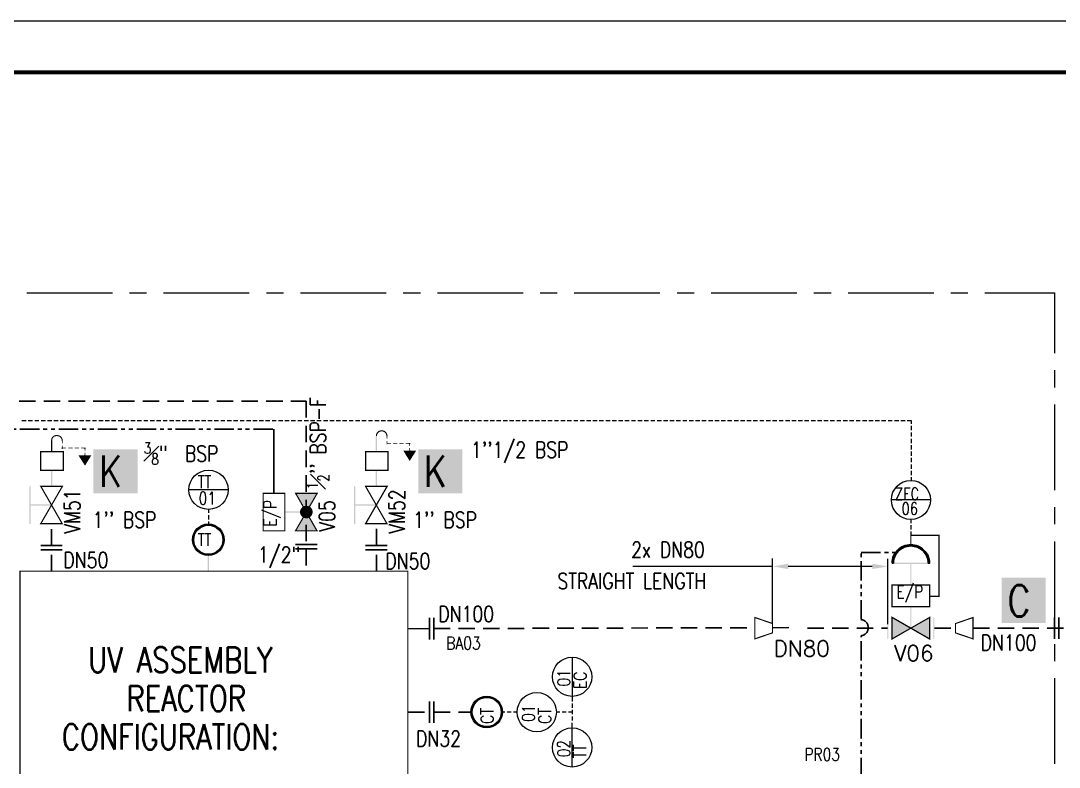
# Model space of a CAD drawing. Header units: millimetres. Extents: x 1638 to 3309, y -435 to 1865.
# Drawn here: x 3115 to 3215.1, y -209.8 to -137.9 of the extents above; entities that cross this region are included whole.
import ezdxf

# ---------------------------------------------------------------- set-up
doc = ezdxf.new("R2010")
doc.units = ezdxf.units.MM
doc.linetypes.add('HIDDEN', pattern=[9.525, 6.35, -3.175])
doc.linetypes.add('PHANTOM', pattern=[2.5, 1.25, -0.25, 0.25, -0.25, 0.25, -0.25])
for name, color, linetype, lineweight in [('0.3 Text', 7, 'Continuous', 15), ('ballast', 1, 'HIDDEN', 25), ('EQUIPMENT', 6, 'Continuous', 15), ('Template', 7, 'Continuous', 0)]:
    doc.layers.add(name, color=color, linetype=linetype, lineweight=lineweight)
doc.layers.add('PDF_Geometry', color=7, linetype='Continuous')
doc.layers.add('PDF_Solid Fills', color=7, linetype='Continuous')
doc.styles.add('ROMAN', font='romans.shx', dxfattribs={"width": 0.8})

# ---------------------------------------------------------------- blocks, each defined once
blk = doc.blocks.new('BACK')
at = {"layer": 'Template', "ltscale": 30}
blk.add_lwpolyline([(0, 45428), (63809, 45428), (63809, 0), (0, 0)], close=True, dxfattribs=at)
blk = doc.blocks.new('A$C2D3A67E4')
at = {"layer": 'ballast'}
for p, q in [((0, 1.22), (0, -1.22)), ((0.49, 1.22), (0.49, -1.22))]:
    blk.add_line(p, q, dxfattribs=at)

msp = doc.modelspace()

# ---------------------------------------------------------------- linework, layer by layer
at = {"layer": 'ballast', "linetype": 'PHANTOM', "ltscale": 1.5}
for p, q in [((3092.47, -177.21), (3139.45, -177.21)), ((3196.05, -195.57), (3196.05, -189.12)), ((3196.05, -189.12), (3199.44, -189.12)), ((3196.05, -214.52), (3196.05, -197.13))]:
    msp.add_line(p, q, dxfattribs=at)
at = {"layer": 'ballast'}
for p, q in [((3139.45, -177.21), (3139.45, -183.4)), ((3116.98, -188.43), (3119.05, -188.43)), ((3116.98, -188.84), (3119.05, -188.84)), ((3143.61, -188.35), (3141.54, -188.35)), ((3143.61, -188.76), (3141.54, -188.76)), ((3150.36, -188.42), (3148.28, -188.42)), ((3150.36, -188.84), (3148.28, -188.84)), ((3154.44, -195.41), (3154.44, -197.49)), ((3154.85, -195.41), (3154.85, -197.49)), ((3152.37, -196.45), (3154.44, -196.44)), ((3154.43, -203.45), (3154.43, -205.52)), ((3154.85, -203.45), (3154.85, -205.52))]:
    msp.add_line(p, q, dxfattribs=at)
at = {"layer": 'ballast', "ltscale": 0.25}
for p, q in [((3118.02, -188.43), (3118.02, -186.35)), ((3149.32, -188.42), (3149.32, -186.35)), ((3118.02, -190.91), (3118.02, -188.84)), ((3149.32, -190.91), (3149.32, -188.84)), ((3154.85, -196.44), (3185.8, -196.35)), ((3187.5, -196.35), (3189.17, -196.34)), ((3190.86, -196.4), (3198.58, -196.4)), ((3203.11, -196.4), (3205.13, -196.4)), ((3206.83, -196.4), (3217.17, -196.4)), ((3152.36, -204.48), (3154.43, -204.48)), ((3154.85, -204.48), (3158.51, -204.48))]:
    msp.add_line(p, q, dxfattribs=at)
for points in [[(3012.5, -174.53), (3142.57, -174.52), (3142.57, -188.35)], [(3142.57, -188.76), (3142.57, -190.91)]]:
    msp.add_lwpolyline(points, dxfattribs=at)
at = {"layer": 'ballast', "color": 1}
for points, const_width in [([(3119.05, -178.36), (3119.03, -178.2), (3118.96, -178.05), (3118.85, -177.93), (3118.7, -177.86), (3118.54, -177.83), (3118.39, -177.85), (3118.24, -177.91), (3118.12, -178.02), (3118.04, -178.16), (3118.02, -178.32)], 0.104), ([(3150.35, -177.91), (3150.33, -177.75), (3150.26, -177.6), (3150.15, -177.48), (3150.01, -177.41), (3149.85, -177.37), (3149.69, -177.4), (3149.55, -177.46), (3149.43, -177.57), (3149.35, -177.71), (3149.32, -177.87)], 0.107)]:
    msp.add_lwpolyline(points, dxfattribs=dict(at, const_width=const_width))
for points in [[(3119.08, -179.05), (3119.01, -179.05)], [(3121.24, -179.02), (3121.24, -179.08)], [(3150.37, -178.6), (3150.32, -178.6)], [(3152.53, -178.57), (3152.53, -178.63)], [(3121.27, -179.76), (3121.2, -179.76)], [(3152.57, -179.31), (3152.5, -179.31)], [(3142.58, -183.39), (3142.58, -183.39)], [(3142.57, -187.02), (3142.57, -187.02)]]:
    msp.add_lwpolyline(points, dxfattribs=at)
for points in [[(3116.97, -181.2, 0.124, 0.124, 0), (3119.14, -181.2, 0.124, 0.124, 0), (3119.14, -179.39, 0.11, 0.11, 0), (3116.97, -179.39, 0.124, 0.124, 0)], [(3148.28, -181.2, 0.124, 0.124, 0), (3150.44, -181.2, 0.124, 0.124, 0), (3150.44, -179.39, 0.11, 0.11, 0), (3148.28, -179.39, 0.124, 0.124, 0)], [(3116.97, -186.34, 0.117, 0.117, 0), (3119.06, -182.73, 0.124, 0.124, 0), (3116.98, -182.73, 0.118, 0.118, 0), (3119.05, -186.34, 0.124, 0.124, 0)], [(3148.28, -186.34, 0.129, 0.129, 0), (3150.36, -182.73, 0.124, 0.124, 0), (3148.28, -182.73, 0.118, 0.118, 0), (3150.35, -186.34, 0.124, 0.124, 0)], [(3141.53, -187.02, 0.117, 0.117, 0), (3143.62, -183.4, 0.124, 0.124, 0), (3141.54, -183.4, 0.118, 0.118, 0), (3143.6, -187.02, 0.124, 0.124, 0)], [(3187.5, -196.85, 0.107, 0.107, 0), (3185.8, -197.43, 0.11, 0.11, 0), (3185.8, -195.37, 0.109, 0.109, 0), (3187.5, -195.95, 0.0962, 0.0962, 0)], [(3199.03, -195.36, 0.129, 0.129, 0), (3202.65, -197.44, 0.124, 0.124, 0), (3202.65, -195.36, 0.118, 0.118, 0), (3199.03, -197.43, 0.124, 0.124, 0)], [(3205.13, -195.96, 0.107, 0.107, 0), (3206.83, -195.37, 0.11, 0.11, 0), (3206.83, -197.43, 0.109, 0.109, 0), (3205.13, -196.85, 0.0962, 0.0962, 0)]]:
    msp.add_lwpolyline(points, format="xyseb", close=True, dxfattribs=at)
at = {"layer": 'ballast', "color": 1, "const_width": 0.124}
for points in [[(3138.41, -187.02), (3138.41, -183.4), (3140.5, -183.4), (3140.5, -187.02)], [(3199.03, -192.24), (3202.65, -192.24), (3202.65, -194.33), (3199.03, -194.33)]]:
    msp.add_lwpolyline(points, close=True, dxfattribs=at)
at = {"layer": 'ballast', "color": 1}
for points, format in [([(3200.84, -188.48, 0.11, 0.11, 0), (3200.84, -187.44, 0.124, 0.124, 0), (3203.55, -187.44, 0.124, 0.124, 0), (3203.55, -193.32, 0.124, 0.124, 0), (3202.65, -193.32, 0, 0, 0)], "xyseb"), ([(3202.64, -190.13, 0.983361), (3199.02, -190.13), (3199.16, -190.13)], "xyb"), ([(3199.15, -190.13, -0.982419), (3202.51, -190.13), (3202.65, -190.13)], "xyb")]:
    msp.add_lwpolyline(points, format=format, dxfattribs=at)
at = {"layer": 'ballast'}
msp.add_arc((3195.95, -196.35), 0.783, 277.3197, 82.6803, dxfattribs=at)
at = {"layer": 'ballast', "color": 1}
for points in [[(3149.38, -177.87), (3149.26, -177.87), (3149.38, -179.39)], [(3149.26, -177.87), (3149.38, -179.39), (3149.26, -179.39)], [(3150.37, -177.91), (3150.32, -177.91), (3150.37, -178.14)], [(3150.32, -177.91), (3150.37, -178.14), (3150.32, -178.14)], [(3118.08, -178.32), (3117.95, -178.32), (3118.08, -179.33)], [(3117.95, -178.32), (3118.08, -179.33), (3117.95, -179.34)], [(3119.08, -178.36), (3119.01, -178.36), (3119.08, -178.59)], [(3119.01, -178.36), (3119.08, -178.59), (3119.01, -178.59)], [(3119.08, -178.8), (3119.01, -178.8), (3119.08, -179.05)], [(3119.01, -178.8), (3119.08, -179.05), (3119.01, -179.05)], [(3119.04, -179.02), (3119.04, -179.08), (3119.42, -179.02)], [(3119.04, -179.08), (3119.42, -179.02), (3119.42, -179.08)], [(3119.63, -179.02), (3119.63, -179.08), (3120.04, -179.02)], [(3119.63, -179.08), (3120.04, -179.02), (3120.04, -179.08)], [(3120.25, -179.02), (3120.25, -179.08), (3120.66, -179.02)], [(3120.25, -179.08), (3120.66, -179.02), (3120.66, -179.08)], [(3120.87, -179.02), (3120.87, -179.08), (3121.24, -179.02)], [(3120.87, -179.08), (3121.24, -179.02), (3121.24, -179.08)], [(3121.27, -179.05), (3121.2, -179.05), (3121.27, -179.3)], [(3121.2, -179.05), (3121.27, -179.3), (3121.2, -179.3)], [(3150.37, -178.35), (3150.32, -178.35), (3150.37, -178.6)], [(3150.32, -178.35), (3150.37, -178.6), (3150.32, -178.6)], [(3150.35, -178.57), (3150.35, -178.63), (3150.72, -178.57)], [(3150.35, -178.63), (3150.72, -178.57), (3150.72, -178.63)], [(3150.92, -178.57), (3150.92, -178.63), (3151.34, -178.57)], [(3150.92, -178.63), (3151.34, -178.57), (3151.34, -178.63)], [(3151.54, -178.57), (3151.54, -178.63), (3151.95, -178.57)], [(3151.54, -178.63), (3151.95, -178.57), (3151.95, -178.63)], [(3152.16, -178.57), (3152.16, -178.63), (3152.53, -178.57)], [(3152.16, -178.63), (3152.53, -178.57), (3152.53, -178.63)], [(3152.57, -178.6), (3152.5, -178.6), (3152.57, -178.85)], [(3152.5, -178.6), (3152.57, -178.85), (3152.5, -178.85)], [(3152.57, -179.05), (3152.5, -179.05), (3152.57, -179.31)], [(3152.5, -179.05), (3152.57, -179.31), (3152.5, -179.31)], [(3121.84, -179.76), (3121.24, -180.74), (3120.62, -179.76)], [(3121.27, -179.5), (3121.2, -179.5), (3121.27, -179.76)], [(3121.2, -179.5), (3121.27, -179.76), (3121.2, -179.76)], [(3153.15, -179.31), (3152.53, -180.29), (3151.93, -179.31)], [(3118.08, -181.21), (3117.95, -181.21), (3118.08, -182.72)], [(3117.95, -181.21), (3118.08, -182.72), (3117.95, -182.72)], [(3149.38, -181.21), (3149.26, -181.21), (3149.38, -182.72)], [(3149.26, -181.21), (3149.38, -182.72), (3149.26, -182.72)], [(3115.88, -186.35), (3116, -186.35), (3115.88, -182.72)], [(3116, -186.35), (3115.88, -182.72), (3116, -182.72)], [(3147.18, -186.35), (3147.31, -186.35), (3147.18, -182.72)], [(3147.31, -186.35), (3147.18, -182.72), (3147.31, -182.72)], [(3141.54, -183.39), (3142.57, -183.39), (3142.57, -185.21)], [(3143.61, -183.39), (3143.61, -183.41), (3142.57, -185.21)], [(3142.57, -185.21), (3142.57, -183.39), (3143.61, -183.39)], [(3143.61, -183.39), (3143.61, -183.39), (3143.61, -183.41)], [(3115.93, -184.48), (3115.93, -184.59), (3118.01, -184.48)], [(3115.93, -184.59), (3118.01, -184.48), (3118.01, -184.59)], [(3140.49, -185.15), (3140.49, -185.28), (3142.57, -185.15)], [(3140.49, -185.28), (3142.57, -185.15), (3142.57, -185.28)], [(3141.96, -185.15), (3141.96, -185.26), (3141.99, -185.04)], [(3141.96, -185.26), (3141.99, -185.04), (3141.99, -185.37)], [(3141.99, -185.04), (3141.99, -185.37), (3142.03, -184.93)], [(3141.99, -185.37), (3142.03, -184.93), (3142.03, -185.48)], [(3142.03, -184.93), (3142.03, -185.48), (3142.09, -184.85)], [(3142.03, -185.48), (3142.09, -184.85), (3142.09, -185.58)], [(3142.09, -184.85), (3142.09, -185.58), (3142.17, -184.75)], [(3142.09, -185.58), (3142.17, -184.75), (3142.17, -185.66)], [(3142.17, -184.75), (3142.17, -185.66), (3142.25, -184.7)], [(3142.17, -185.66), (3142.25, -184.7), (3142.25, -185.73)], [(3142.25, -184.7), (3142.25, -185.73), (3142.35, -184.64)], [(3142.25, -185.73), (3142.35, -184.64), (3142.35, -185.77)], [(3142.35, -184.64), (3142.35, -185.77), (3142.46, -184.62)], [(3142.35, -185.77), (3142.46, -184.62), (3142.46, -185.81)], [(3142.46, -184.62), (3142.46, -185.81), (3142.57, -184.6)], [(3142.46, -185.81), (3142.57, -184.6), (3142.57, -185.81)], [(3142.57, -184.6), (3142.57, -185.81), (3142.69, -184.62)], [(3142.57, -185.81), (3142.69, -184.62), (3142.69, -185.81)], [(3142.69, -184.62), (3142.69, -185.81), (3142.79, -184.64)], [(3142.69, -185.81), (3142.79, -184.64), (3142.79, -185.77)], [(3142.79, -184.64), (3142.79, -185.77), (3142.9, -184.7)], [(3142.79, -185.77), (3142.9, -184.7), (3142.9, -185.73)], [(3142.9, -184.7), (3142.9, -185.73), (3142.98, -184.75)], [(3142.9, -185.73), (3142.98, -184.75), (3142.98, -185.66)], [(3142.98, -184.75), (3142.98, -185.66), (3143.06, -184.85)], [(3142.98, -185.66), (3143.06, -184.85), (3143.06, -185.58)], [(3143.06, -184.85), (3143.06, -185.58), (3143.12, -184.93)], [(3143.06, -185.58), (3143.12, -184.93), (3143.12, -185.48)], [(3143.12, -184.93), (3143.12, -185.48), (3143.16, -185.04)], [(3143.12, -185.48), (3143.16, -185.04), (3143.16, -185.37)], [(3143.16, -185.04), (3143.16, -185.37), (3143.19, -185.15)], [(3143.16, -185.37), (3143.19, -185.15), (3143.19, -185.26)], [(3147.24, -184.48), (3147.24, -184.59), (3149.32, -184.48)], [(3147.24, -184.59), (3149.32, -184.48), (3149.32, -184.59)], [(3141.54, -187.02), (3142.57, -187.02), (3142.57, -185.21)], [(3141.54, -187.02), (3141.54, -187.01), (3142.57, -185.21)], [(3142.57, -187.02), (3142.57, -185.21), (3143.61, -187.02)], [(3141.54, -187.02), (3141.54, -187.01), (3141.54, -187.01)], [(3199.41, -189.07), (3199.44, -189.23), (3199.29, -189.23)], [(3199.46, -188.99), (3199.56, -189.07), (3199.41, -189.07)], [(3199.56, -189.07), (3199.41, -189.07), (3199.44, -189.23)], [(3199.59, -188.86), (3199.64, -188.99), (3199.46, -188.99)], [(3199.64, -188.99), (3199.46, -188.99), (3199.56, -189.07)], [(3199.68, -188.77), (3199.77, -188.86), (3199.59, -188.86)], [(3199.77, -188.86), (3199.59, -188.86), (3199.64, -188.99)], [(3199.78, -188.7), (3199.92, -188.77), (3199.68, -188.77)], [(3199.92, -188.77), (3199.68, -188.77), (3199.77, -188.86)], [(3199.94, -188.59), (3200.01, -188.7), (3199.78, -188.7)], [(3200.01, -188.7), (3199.78, -188.7), (3199.92, -188.77)], [(3199.96, -188.59), (3200.25, -188.59), (3199.94, -188.59)], [(3200.25, -188.59), (3199.94, -188.59), (3200.01, -188.7)], [(3200.12, -188.51), (3200.27, -188.59), (3199.96, -188.59)], [(3200.27, -188.59), (3199.96, -188.59), (3200.25, -188.59)], [(3200.18, -188.48), (3200.55, -188.51), (3200.12, -188.51)], [(3200.55, -188.51), (3200.12, -188.51), (3200.27, -188.59)], [(3200.22, -188.47), (3201.5, -188.48), (3200.18, -188.48)], [(3200.84, -188.48), (3200.18, -188.48), (3200.55, -188.51)], [(3200.52, -188.38), (3201.46, -188.47), (3200.22, -188.47)], [(3201.46, -188.47), (3200.22, -188.47), (3201.5, -188.48)], [(3200.84, -188.36), (3201.15, -188.38), (3200.52, -188.38)], [(3201.15, -188.38), (3200.52, -188.38), (3201.46, -188.47)], [(3201.5, -188.48), (3200.84, -188.48), (3201.55, -188.51)], [(3200.84, -188.48), (3201.55, -188.51), (3201.13, -188.51)], [(3201.55, -188.51), (3201.13, -188.51), (3201.72, -188.59)], [(3201.13, -188.51), (3201.72, -188.59), (3201.4, -188.59)], [(3201.72, -188.59), (3201.4, -188.59), (3201.73, -188.59)], [(3201.4, -188.59), (3201.73, -188.59), (3201.43, -188.59)], [(3201.73, -188.59), (3201.43, -188.59), (3201.9, -188.7)], [(3201.43, -188.59), (3201.9, -188.7), (3201.66, -188.7)], [(3201.9, -188.7), (3201.66, -188.7), (3201.99, -188.77)], [(3201.66, -188.7), (3201.99, -188.77), (3201.76, -188.77)], [(3201.99, -188.77), (3201.76, -188.77), (3202.09, -188.86)], [(3201.76, -188.77), (3202.09, -188.86), (3201.91, -188.86)], [(3202.09, -188.86), (3201.91, -188.86), (3202.21, -188.99)], [(3201.91, -188.86), (3202.21, -188.99), (3202.03, -188.99)], [(3202.21, -188.99), (3202.03, -188.99), (3202.27, -189.07)], [(3202.03, -188.99), (3202.27, -189.07), (3202.12, -189.07)], [(3202.27, -189.07), (3202.12, -189.07), (3202.39, -189.23)], [(3202.12, -189.07), (3202.39, -189.23), (3202.24, -189.23)], [(3199.07, -189.84), (3199.16, -190.13), (3199.02, -190.13)], [(3199.02, -190.1), (3199.02, -190.22), (3202.65, -190.1)], [(3199.02, -190.22), (3202.65, -190.1), (3202.65, -190.22)], [(3199.13, -189.56), (3199.19, -189.83), (3199.07, -189.83)], [(3199.19, -189.83), (3199.07, -189.83), (3199.19, -189.84)], [(3199.07, -189.83), (3199.19, -189.84), (3199.07, -189.84)], [(3199.19, -189.84), (3199.07, -189.84), (3199.16, -190.13)], [(3199.15, -189.52), (3199.27, -189.56), (3199.13, -189.56)], [(3199.27, -189.56), (3199.13, -189.56), (3199.19, -189.83)], [(3199.24, -189.3), (3199.29, -189.52), (3199.15, -189.52)], [(3199.29, -189.52), (3199.15, -189.52), (3199.27, -189.56)], [(3199.29, -189.23), (3199.4, -189.3), (3199.24, -189.3)], [(3199.4, -189.3), (3199.24, -189.3), (3199.29, -189.52)], [(3199.44, -189.23), (3199.29, -189.23), (3199.4, -189.3)], [(3202.39, -189.23), (3202.24, -189.23), (3202.43, -189.3)], [(3202.24, -189.23), (3202.43, -189.3), (3202.28, -189.3)], [(3202.43, -189.3), (3202.28, -189.3), (3202.53, -189.52)], [(3202.28, -189.3), (3202.53, -189.52), (3202.39, -189.52)], [(3202.53, -189.52), (3202.39, -189.52), (3202.54, -189.56)], [(3202.39, -189.52), (3202.54, -189.56), (3202.4, -189.56)], [(3202.54, -189.56), (3202.4, -189.56), (3202.61, -189.83)], [(3202.4, -189.56), (3202.61, -189.83), (3202.47, -189.83)], [(3202.61, -189.83), (3202.47, -189.83), (3202.62, -189.84)], [(3202.47, -189.83), (3202.62, -189.84), (3202.49, -189.84)], [(3202.62, -189.84), (3202.49, -189.84), (3202.65, -190.13)], [(3202.49, -189.84), (3202.65, -190.13), (3202.51, -190.13)], [(3200.89, -190.17), (3200.78, -190.17), (3200.89, -192.24)], [(3200.78, -190.17), (3200.89, -192.24), (3200.78, -192.24)], [(3200.89, -194.32), (3200.78, -194.32), (3200.89, -196.4)], [(3200.78, -194.32), (3200.89, -196.4), (3200.78, -196.4)], [(3198.58, -197.44), (3198.68, -197.44), (3198.58, -195.36)], [(3198.68, -197.44), (3198.58, -195.36), (3198.68, -195.36)], [(3199.02, -195.36), (3199.02, -196.4), (3200.84, -196.4)], [(3199.02, -195.36), (3199.04, -195.36), (3200.84, -196.4)], [(3202.65, -195.36), (3202.65, -196.4), (3200.84, -196.4)], [(3203, -197.44), (3203.11, -197.44), (3203, -195.36)], [(3203.11, -197.44), (3203, -195.36), (3203.11, -195.36)], [(3199.02, -196.4), (3200.84, -196.4), (3199.02, -197.44)], [(3202.65, -197.44), (3202.64, -197.44), (3200.84, -196.4)], [(3200.84, -196.4), (3202.65, -196.4), (3202.65, -197.44)]]:
    msp.add_solid(points, dxfattribs=at)
at = {"layer": 'ballast', "ltscale": 0.25}
for points in [[(3133.19, -189.39), (3133.07, -189.39), (3133.19, -190.91)], [(3133.07, -189.39), (3133.19, -190.91), (3133.07, -190.91)]]:
    msp.add_solid(points, dxfattribs=at)
at = {"layer": 'EQUIPMENT'}
for points in [[(3200.88, -181.85), (3200.88, -182.14)], [(3135.02, -183.06), (3131.24, -183.06)], [(3202.72, -184.04), (3198.96, -184.04)], [(3133.13, -184.95), (3133.13, -185.3)], [(3133.13, -185.51), (3133.13, -185.92)], [(3133.13, -186.13), (3133.13, -186.47)], [(3168.18, -199.18), (3168.18, -202.96), (3168.18, -203.46)], [(3168.18, -203.67), (3168.18, -204.08)], [(3161.71, -204.49), (3161.37, -204.49)], [(3162.33, -204.49), (3161.92, -204.49)], [(3162.89, -204.49), (3162.54, -204.49)], [(3167.02, -204.49), (3166.66, -204.49)], [(3167.63, -204.49), (3167.22, -204.49)], [(3168.18, -204.49), (3167.84, -204.49)], [(3168.18, -204.28), (3168.18, -204.7)], [(3168.18, -204.9), (3168.18, -205.31)], [(3168.18, -209.78), (3168.18, -206), (3168.18, -205.52)]]:
    msp.add_lwpolyline(points, dxfattribs=at)
msp.add_lwpolyline([(3114.97, -190.91, 0.11, 0.11, 0), (3152.36, -190.91, 0.0962, 0.0962, 0), (3152.36, -260.86, 0.11, 0.11, 0), (3114.97, -260.86, 0.11, 0.11, 0)], format="xyseb", close=True, dxfattribs=at)
for centre, radius in [((3133.14, -183.06), 1.89), ((3200.84, -184.04), 1.88), ((3133.13, -187.88), 1.52), ((3133.13, -187.88), 1.4), ((3168.19, -201.08), 1.89), ((3159.96, -204.48), 1.52), ((3159.96, -204.48), 1.4), ((3164.78, -204.49), 1.89), ((3168.19, -207.89), 1.89)]:
    msp.add_circle(centre, radius, dxfattribs=at)
for points in [[(3131.81, -187.13), (3131.85, -187.32), (3131.71, -187.32)], [(3131.83, -187.06), (3131.94, -187.13), (3131.81, -187.13)], [(3131.94, -187.13), (3131.81, -187.13), (3131.85, -187.32)], [(3131.94, -186.93), (3131.99, -187.06), (3131.83, -187.06)], [(3131.99, -187.06), (3131.83, -187.06), (3131.94, -187.13)], [(3132.01, -186.84), (3132.09, -186.93), (3131.94, -186.93)], [(3132.09, -186.93), (3131.94, -186.93), (3131.99, -187.06)], [(3132.11, -186.75), (3132.19, -186.84), (3132.01, -186.84)], [(3132.19, -186.84), (3132.01, -186.84), (3132.09, -186.93)], [(3132.22, -186.65), (3132.29, -186.75), (3132.11, -186.75)], [(3132.29, -186.75), (3132.11, -186.75), (3132.19, -186.84)], [(3132.27, -186.62), (3132.44, -186.65), (3132.22, -186.65)], [(3132.44, -186.65), (3132.22, -186.65), (3132.29, -186.75)], [(3132.42, -186.53), (3132.51, -186.62), (3132.27, -186.62)], [(3132.51, -186.62), (3132.27, -186.62), (3132.44, -186.65)], [(3132.45, -186.51), (3132.74, -186.53), (3132.42, -186.53)], [(3132.74, -186.53), (3132.42, -186.53), (3132.51, -186.62)], [(3132.53, -186.47), (3132.84, -186.51), (3132.45, -186.51)], [(3132.84, -186.51), (3132.45, -186.51), (3132.74, -186.53)], [(3132.71, -186.4), (3133.73, -186.47), (3132.53, -186.47)], [(3133, -186.47), (3132.53, -186.47), (3132.84, -186.51)], [(3132.99, -186.36), (3133.55, -186.4), (3132.71, -186.4)], [(3133.55, -186.4), (3132.71, -186.4), (3133.73, -186.47)], [(3133.28, -186.36), (3132.99, -186.36), (3133.55, -186.4)], [(3133.73, -186.47), (3133.26, -186.47), (3133.81, -186.51)], [(3133.26, -186.47), (3133.81, -186.51), (3133.43, -186.51)], [(3133.81, -186.51), (3133.43, -186.51), (3133.84, -186.53)], [(3133.43, -186.51), (3133.84, -186.53), (3133.51, -186.53)], [(3133.84, -186.53), (3133.51, -186.53), (3133.98, -186.62)], [(3133.51, -186.53), (3133.98, -186.62), (3133.76, -186.62)], [(3133.98, -186.62), (3133.76, -186.62), (3134.05, -186.65)], [(3133.76, -186.62), (3134.05, -186.65), (3133.81, -186.65)], [(3134.05, -186.65), (3133.81, -186.65), (3134.16, -186.75)], [(3133.81, -186.65), (3134.16, -186.75), (3133.98, -186.75)], [(3134.16, -186.75), (3133.98, -186.75), (3134.25, -186.84)], [(3133.98, -186.75), (3134.25, -186.84), (3134.07, -186.84)], [(3134.25, -186.84), (3134.07, -186.84), (3134.32, -186.93)], [(3134.07, -186.84), (3134.32, -186.93), (3134.17, -186.93)], [(3134.32, -186.93), (3134.17, -186.93), (3134.42, -187.06)], [(3134.17, -186.93), (3134.42, -187.06), (3134.27, -187.06)], [(3134.42, -187.06), (3134.27, -187.06), (3134.46, -187.13)], [(3134.27, -187.06), (3134.46, -187.13), (3134.32, -187.13)], [(3134.46, -187.13), (3134.32, -187.13), (3134.55, -187.32)], [(3134.32, -187.13), (3134.55, -187.32), (3134.42, -187.32)], [(3131.63, -187.61), (3131.72, -187.87), (3131.61, -187.87)], [(3131.72, -187.87), (3131.61, -187.87), (3131.75, -188.12)], [(3131.61, -187.87), (3131.75, -188.12), (3131.63, -188.12)], [(3131.64, -187.59), (3131.75, -187.61), (3131.63, -187.61)], [(3131.75, -187.61), (3131.63, -187.61), (3131.72, -187.87)], [(3131.75, -188.12), (3131.63, -188.12), (3131.77, -188.15)], [(3131.63, -188.12), (3131.77, -188.15), (3131.64, -188.15)], [(3131.7, -187.37), (3131.77, -187.59), (3131.64, -187.59)], [(3131.77, -187.59), (3131.64, -187.59), (3131.75, -187.61)], [(3131.77, -188.15), (3131.64, -188.15), (3131.82, -188.38)], [(3131.64, -188.15), (3131.82, -188.38), (3131.7, -188.38)], [(3131.71, -187.32), (3131.82, -187.37), (3131.7, -187.37)], [(3131.82, -187.37), (3131.7, -187.37), (3131.77, -187.59)], [(3131.85, -187.32), (3131.71, -187.32), (3131.82, -187.37)], [(3134.55, -187.32), (3134.42, -187.32), (3134.55, -187.37)], [(3134.42, -187.32), (3134.55, -187.37), (3134.43, -187.37)], [(3134.55, -187.37), (3134.43, -187.37), (3134.62, -187.59)], [(3134.43, -187.37), (3134.62, -187.59), (3134.5, -187.59)], [(3134.5, -188.15), (3134.55, -188.38), (3134.43, -188.38)], [(3134.62, -187.59), (3134.5, -187.59), (3134.62, -187.61)], [(3134.5, -187.59), (3134.62, -187.61), (3134.5, -187.61)], [(3134.62, -187.61), (3134.5, -187.61), (3134.65, -187.87)], [(3134.5, -187.61), (3134.65, -187.87), (3134.53, -187.87)], [(3134.53, -187.87), (3134.62, -188.12), (3134.5, -188.12)], [(3134.62, -188.12), (3134.5, -188.12), (3134.62, -188.15)], [(3134.5, -188.12), (3134.62, -188.15), (3134.5, -188.15)], [(3134.62, -188.15), (3134.5, -188.15), (3134.55, -188.38)], [(3134.65, -187.87), (3134.53, -187.87), (3134.62, -188.12)], [(3131.82, -188.38), (3131.7, -188.38), (3131.85, -188.42)], [(3131.7, -188.38), (3131.85, -188.42), (3131.71, -188.42)], [(3131.85, -188.42), (3131.71, -188.42), (3131.94, -188.6)], [(3131.71, -188.42), (3131.94, -188.6), (3131.81, -188.6)], [(3131.94, -188.6), (3131.81, -188.6), (3131.99, -188.67)], [(3131.81, -188.6), (3131.99, -188.67), (3131.83, -188.67)], [(3131.99, -188.67), (3131.83, -188.67), (3132.09, -188.81)], [(3131.83, -188.67), (3132.09, -188.81), (3131.94, -188.81)], [(3132.09, -188.81), (3131.94, -188.81), (3132.19, -188.89)], [(3131.94, -188.81), (3132.19, -188.89), (3132.01, -188.89)], [(3132.19, -188.89), (3132.01, -188.89), (3132.29, -188.99)], [(3132.01, -188.89), (3132.29, -188.99), (3132.11, -188.99)], [(3132.29, -188.99), (3132.11, -188.99), (3132.44, -189.08)], [(3132.11, -188.99), (3132.44, -189.08), (3132.22, -189.08)], [(3132.44, -189.08), (3132.22, -189.08), (3132.51, -189.12)], [(3132.22, -189.08), (3132.51, -189.12), (3132.27, -189.12)], [(3132.51, -189.12), (3132.27, -189.12), (3132.74, -189.22)], [(3132.27, -189.12), (3132.74, -189.22), (3132.42, -189.22)], [(3133.76, -189.12), (3133.84, -189.22), (3133.51, -189.22)], [(3133.81, -189.08), (3133.98, -189.12), (3133.76, -189.12)], [(3133.98, -189.12), (3133.76, -189.12), (3133.84, -189.22)], [(3133.98, -188.99), (3134.05, -189.08), (3133.81, -189.08)], [(3134.05, -189.08), (3133.81, -189.08), (3133.98, -189.12)], [(3134.07, -188.89), (3134.16, -188.99), (3133.98, -188.99)], [(3134.16, -188.99), (3133.98, -188.99), (3134.05, -189.08)], [(3134.17, -188.81), (3134.25, -188.89), (3134.07, -188.89)], [(3134.25, -188.89), (3134.07, -188.89), (3134.16, -188.99)], [(3134.27, -188.67), (3134.32, -188.81), (3134.17, -188.81)], [(3134.32, -188.81), (3134.17, -188.81), (3134.25, -188.89)], [(3134.32, -188.6), (3134.42, -188.67), (3134.27, -188.67)], [(3134.42, -188.67), (3134.27, -188.67), (3134.32, -188.81)], [(3134.42, -188.42), (3134.46, -188.6), (3134.32, -188.6)], [(3134.46, -188.6), (3134.32, -188.6), (3134.42, -188.67)], [(3134.43, -188.38), (3134.55, -188.42), (3134.42, -188.42)], [(3134.55, -188.42), (3134.42, -188.42), (3134.46, -188.6)], [(3134.55, -188.38), (3134.43, -188.38), (3134.55, -188.42)], [(3132.74, -189.22), (3132.42, -189.22), (3132.84, -189.23)], [(3132.42, -189.22), (3132.84, -189.23), (3132.45, -189.23)], [(3132.84, -189.23), (3132.45, -189.23), (3133, -189.26)], [(3132.45, -189.23), (3133, -189.26), (3132.53, -189.26)], [(3133.73, -189.26), (3132.53, -189.26), (3133.55, -189.33)], [(3132.53, -189.26), (3133.55, -189.33), (3132.71, -189.33)], [(3133.55, -189.33), (3132.71, -189.33), (3133.28, -189.39)], [(3132.71, -189.33), (3133.28, -189.39), (3132.99, -189.39)], [(3133.43, -189.23), (3133.73, -189.26), (3133.26, -189.26)], [(3133.51, -189.22), (3133.81, -189.23), (3133.43, -189.23)], [(3133.81, -189.23), (3133.43, -189.23), (3133.73, -189.26)], [(3133.84, -189.22), (3133.51, -189.22), (3133.81, -189.23)], [(3159.22, -203.29), (3159.22, -203.16), (3159.17, -203.34)], [(3159.22, -203.16), (3159.17, -203.34), (3159.17, -203.18)], [(3159.42, -203.2), (3159.42, -203.06), (3159.22, -203.29)], [(3159.42, -203.06), (3159.22, -203.29), (3159.22, -203.16)], [(3159.46, -203.18), (3159.46, -203.05), (3159.42, -203.2)], [(3159.46, -203.05), (3159.42, -203.2), (3159.42, -203.06)], [(3159.69, -203.12), (3159.69, -202.99), (3159.46, -203.18)], [(3159.69, -202.99), (3159.46, -203.18), (3159.46, -203.05)], [(3159.7, -203.1), (3159.7, -202.99), (3159.69, -203.12)], [(3159.7, -202.99), (3159.69, -203.12), (3159.69, -202.99)], [(3159.97, -202.96), (3159.7, -203.1), (3159.7, -202.99)], [(3159.97, -203.09), (3159.97, -202.96), (3159.7, -203.1)], [(3160.23, -202.99), (3159.97, -203.09), (3159.97, -202.96)], [(3160.23, -203.1), (3160.23, -202.99), (3159.97, -203.09)], [(3160.24, -203.12), (3160.24, -202.99), (3160.23, -203.1)], [(3160.24, -202.99), (3160.23, -203.1), (3160.23, -202.99)], [(3160.47, -203.05), (3160.24, -203.12), (3160.24, -202.99)], [(3160.47, -203.18), (3160.47, -203.05), (3160.24, -203.12)], [(3160.52, -203.06), (3160.47, -203.18), (3160.47, -203.05)], [(3160.52, -203.2), (3160.52, -203.06), (3160.47, -203.18)], [(3160.71, -203.16), (3160.52, -203.2), (3160.52, -203.06)], [(3160.71, -203.29), (3160.71, -203.16), (3160.52, -203.2)], [(3160.76, -203.18), (3160.71, -203.29), (3160.71, -203.16)], [(3158.51, -204.9), (3158.51, -204.06), (3158.45, -204.63)], [(3158.51, -204.06), (3158.45, -204.63), (3158.45, -204.34)], [(3158.58, -205.08), (3158.58, -203.89), (3158.51, -204.9)], [(3158.58, -203.89), (3158.51, -204.9), (3158.51, -204.06)], [(3158.61, -204.19), (3158.61, -203.8), (3158.58, -204.35)], [(3158.61, -203.8), (3158.58, -204.35), (3158.58, -203.89)], [(3158.62, -204.11), (3158.62, -203.78), (3158.61, -204.19)], [(3158.62, -203.78), (3158.61, -204.19), (3158.61, -203.8)], [(3158.72, -203.86), (3158.72, -203.62), (3158.62, -204.11)], [(3158.72, -203.62), (3158.62, -204.11), (3158.62, -203.78)], [(3158.76, -203.8), (3158.76, -203.57), (3158.72, -203.86)], [(3158.76, -203.57), (3158.72, -203.86), (3158.72, -203.62)], [(3158.85, -203.64), (3158.85, -203.46), (3158.76, -203.8)], [(3158.85, -203.46), (3158.76, -203.8), (3158.76, -203.57)], [(3158.94, -203.54), (3158.94, -203.36), (3158.85, -203.64)], [(3158.94, -203.36), (3158.85, -203.64), (3158.85, -203.46)], [(3159.02, -203.45), (3159.02, -203.29), (3158.94, -203.54)], [(3159.02, -203.29), (3158.94, -203.54), (3158.94, -203.36)], [(3159.17, -203.34), (3159.17, -203.18), (3159.02, -203.45)], [(3159.17, -203.18), (3159.02, -203.45), (3159.02, -203.29)], [(3160.76, -203.34), (3160.76, -203.18), (3160.71, -203.29)], [(3160.91, -203.29), (3160.76, -203.34), (3160.76, -203.18)], [(3160.91, -203.45), (3160.91, -203.29), (3160.76, -203.34)], [(3161, -203.36), (3160.91, -203.45), (3160.91, -203.29)], [(3161, -203.54), (3161, -203.36), (3160.91, -203.45)], [(3161.08, -203.46), (3161, -203.54), (3161, -203.36)], [(3161.08, -203.64), (3161.08, -203.46), (3161, -203.54)], [(3161.18, -203.57), (3161.08, -203.64), (3161.08, -203.46)], [(3161.18, -203.8), (3161.18, -203.57), (3161.08, -203.64)], [(3161.22, -203.62), (3161.18, -203.8), (3161.18, -203.57)], [(3161.22, -203.86), (3161.22, -203.62), (3161.18, -203.8)], [(3161.31, -203.78), (3161.22, -203.86), (3161.22, -203.62)], [(3161.31, -204.11), (3161.31, -203.78), (3161.22, -203.86)], [(3161.33, -203.8), (3161.31, -204.11), (3161.31, -203.78)], [(3161.33, -204.19), (3161.33, -203.8), (3161.31, -204.11)], [(3161.35, -203.89), (3161.33, -204.19), (3161.33, -203.8)], [(3161.35, -204.35), (3161.35, -203.89), (3161.33, -204.19)], [(3161.44, -204.06), (3161.35, -205.08), (3161.35, -203.89)], [(3161.44, -204.9), (3161.44, -204.06), (3161.35, -205.08)], [(3161.48, -204.34), (3161.44, -204.9), (3161.44, -204.06)], [(3158.61, -204.78), (3158.58, -205.08), (3158.58, -204.61)], [(3158.61, -205.16), (3158.61, -204.78), (3158.58, -205.08)], [(3158.62, -204.86), (3158.61, -205.16), (3158.61, -204.78)], [(3158.62, -205.19), (3158.62, -204.86), (3158.61, -205.16)], [(3158.72, -205.11), (3158.62, -205.19), (3158.62, -204.86)], [(3158.72, -205.34), (3158.72, -205.11), (3158.62, -205.19)], [(3158.76, -205.16), (3158.72, -205.34), (3158.72, -205.11)], [(3158.76, -205.4), (3158.76, -205.16), (3158.72, -205.34)], [(3158.85, -205.33), (3158.76, -205.4), (3158.76, -205.16)], [(3161.18, -205.16), (3161.08, -205.51), (3161.08, -205.33)], [(3161.18, -205.4), (3161.18, -205.16), (3161.08, -205.51)], [(3161.22, -205.34), (3161.22, -205.11), (3161.18, -205.4)], [(3161.22, -205.11), (3161.18, -205.4), (3161.18, -205.16)], [(3161.31, -205.19), (3161.31, -204.86), (3161.22, -205.34)], [(3161.31, -204.86), (3161.22, -205.34), (3161.22, -205.11)], [(3161.33, -204.78), (3161.31, -205.19), (3161.31, -204.86)], [(3161.33, -205.16), (3161.33, -204.78), (3161.31, -205.19)], [(3161.35, -205.08), (3161.35, -204.61), (3161.33, -205.16)], [(3161.35, -204.61), (3161.33, -205.16), (3161.33, -204.78)], [(3161.48, -204.63), (3161.48, -204.34), (3161.44, -204.9)], [(3158.85, -205.51), (3158.85, -205.33), (3158.76, -205.4)], [(3158.94, -205.42), (3158.85, -205.51), (3158.85, -205.33)], [(3158.94, -205.6), (3158.94, -205.42), (3158.85, -205.51)], [(3159.02, -205.52), (3158.94, -205.6), (3158.94, -205.42)], [(3159.02, -205.67), (3159.02, -205.52), (3158.94, -205.6)], [(3159.17, -205.63), (3159.02, -205.67), (3159.02, -205.52)], [(3159.17, -205.78), (3159.17, -205.63), (3159.02, -205.67)], [(3159.22, -205.67), (3159.17, -205.78), (3159.17, -205.63)], [(3159.22, -205.81), (3159.22, -205.67), (3159.17, -205.78)], [(3159.42, -205.77), (3159.22, -205.81), (3159.22, -205.67)], [(3159.42, -205.91), (3159.42, -205.77), (3159.22, -205.81)], [(3159.46, -205.8), (3159.42, -205.91), (3159.42, -205.77)], [(3159.46, -205.92), (3159.46, -205.8), (3159.42, -205.91)], [(3159.69, -205.85), (3159.46, -205.92), (3159.46, -205.8)], [(3159.69, -205.97), (3159.69, -205.85), (3159.46, -205.92)], [(3159.7, -205.86), (3159.69, -205.97), (3159.69, -205.85)], [(3159.7, -205.99), (3159.7, -205.86), (3159.69, -205.97)], [(3159.97, -205.88), (3159.7, -205.99), (3159.7, -205.86)], [(3159.97, -206), (3159.97, -205.88), (3159.7, -205.99)], [(3160.23, -205.86), (3159.97, -206), (3159.97, -205.88)], [(3160.23, -205.99), (3160.23, -205.86), (3159.97, -206)], [(3160.24, -205.97), (3160.24, -205.85), (3160.23, -205.99)], [(3160.24, -205.85), (3160.23, -205.99), (3160.23, -205.86)], [(3160.47, -205.92), (3160.47, -205.8), (3160.24, -205.97)], [(3160.47, -205.8), (3160.24, -205.97), (3160.24, -205.85)], [(3160.52, -205.91), (3160.52, -205.77), (3160.47, -205.92)], [(3160.52, -205.77), (3160.47, -205.92), (3160.47, -205.8)], [(3160.71, -205.67), (3160.52, -205.91), (3160.52, -205.77)], [(3160.71, -205.81), (3160.71, -205.67), (3160.52, -205.91)], [(3160.76, -205.78), (3160.76, -205.63), (3160.71, -205.81)], [(3160.76, -205.63), (3160.71, -205.81), (3160.71, -205.67)], [(3160.91, -205.67), (3160.91, -205.52), (3160.76, -205.78)], [(3160.91, -205.52), (3160.76, -205.78), (3160.76, -205.63)], [(3161, -205.6), (3161, -205.42), (3160.91, -205.67)], [(3161, -205.42), (3160.91, -205.67), (3160.91, -205.52)], [(3161.08, -205.51), (3161.08, -205.33), (3161, -205.6)], [(3161.08, -205.33), (3161, -205.6), (3161, -205.42)]]:
    msp.add_solid(points, dxfattribs=at)
at = {"layer": 'PDF_Geometry', "lineweight": 0}
for p, q in [((3207.98, -164.08), (3214.69, -164.08)), ((3214.69, -164.08), (3214.69, -169.9))]:
    msp.add_line(p, q, dxfattribs=at)
for points in [[(3115.63, -164.08), (3123.88, -164.08)], [(3125.53, -164.08), (3127.17, -164.08)], [(3128.82, -164.08), (3137.07, -164.08)], [(3138.72, -164.08), (3140.37, -164.08)], [(3142.02, -164.08), (3150.26, -164.08)], [(3151.91, -164.08), (3153.56, -164.08)], [(3155.21, -164.08), (3163.46, -164.08)], [(3165.11, -164.08), (3166.76, -164.08)], [(3168.4, -164.08), (3176.65, -164.08)], [(3178.3, -164.08), (3179.95, -164.08)], [(3181.6, -164.08), (3189.84, -164.08)], [(3191.49, -164.08), (3193.14, -164.08)], [(3194.79, -164.08), (3203.04, -164.08)], [(3204.69, -164.08), (3206.34, -164.08)], [(3214.69, -171.55), (3214.69, -173.2)], [(3214.69, -174.85), (3214.69, -183.09)], [(3214.69, -184.74), (3214.69, -186.39)], [(3214.69, -188.04), (3214.69, -196.29)], [(3187.5, -195.97), (3187.5, -189.68)], [(3198.63, -196.02), (3198.63, -189.73)], [(3187.5, -190.45), (3174.05, -190.45)], [(3197.1, -190.45), (3189.02, -190.45)], [(3214.69, -197.93), (3214.69, -199.58)], [(3214.69, -201.23), (3214.69, -209.48)]]:
    msp.add_lwpolyline(points, dxfattribs=at)
at = {"layer": 'PDF_Geometry', "color": 1, "lineweight": 0}
for points in [[(3115.15, -176.4), (3115.56, -176.4)], [(3115.77, -176.4), (3116.18, -176.4)], [(3116.39, -176.4), (3116.8, -176.4)], [(3117, -176.4), (3117.42, -176.4)], [(3117.62, -176.4), (3118.04, -176.4)], [(3118.24, -176.4), (3118.65, -176.4)], [(3118.86, -176.4), (3119.27, -176.4)], [(3119.48, -176.4), (3119.89, -176.4)], [(3120.1, -176.4), (3120.51, -176.4)], [(3120.72, -176.4), (3121.13, -176.4)], [(3121.33, -176.4), (3121.75, -176.4)], [(3121.95, -176.4), (3122.36, -176.4)], [(3122.57, -176.4), (3122.98, -176.4)], [(3123.19, -176.4), (3123.6, -176.4)], [(3123.81, -176.4), (3124.22, -176.4)], [(3124.43, -176.4), (3124.84, -176.4)], [(3125.04, -176.4), (3125.46, -176.4)], [(3125.66, -176.4), (3126.08, -176.4)], [(3126.28, -176.4), (3126.69, -176.4)], [(3126.9, -176.4), (3127.31, -176.4)], [(3127.52, -176.4), (3127.93, -176.4)], [(3128.14, -176.4), (3128.55, -176.4)], [(3128.76, -176.4), (3129.17, -176.4)], [(3129.37, -176.4), (3129.79, -176.4)], [(3129.99, -176.4), (3130.4, -176.4)], [(3130.61, -176.4), (3131.02, -176.4)], [(3131.23, -176.4), (3131.64, -176.4)], [(3131.85, -176.4), (3132.26, -176.4)], [(3132.47, -176.4), (3132.88, -176.4)], [(3133.08, -176.4), (3133.5, -176.4)], [(3133.7, -176.4), (3134.12, -176.4)], [(3134.32, -176.4), (3134.73, -176.4)], [(3134.94, -176.4), (3135.35, -176.4)], [(3135.56, -176.4), (3135.97, -176.4)], [(3136.18, -176.4), (3136.59, -176.4)], [(3136.8, -176.4), (3137.21, -176.4)], [(3137.41, -176.4), (3137.83, -176.4)], [(3138.03, -176.4), (3138.44, -176.4)], [(3138.65, -176.4), (3139.06, -176.4)], [(3139.27, -176.4), (3139.68, -176.4)], [(3139.89, -176.4), (3140.3, -176.4)], [(3140.51, -176.4), (3140.92, -176.4)], [(3141.12, -176.4), (3141.54, -176.4)], [(3141.74, -176.4), (3142.15, -176.4)], [(3142.36, -176.4), (3142.77, -176.4)], [(3142.98, -176.4), (3143.39, -176.4)], [(3143.6, -176.4), (3144.01, -176.4)], [(3144.22, -176.4), (3144.63, -176.4)], [(3144.83, -176.4), (3145.25, -176.4)], [(3145.45, -176.4), (3145.87, -176.4)], [(3146.07, -176.4), (3146.48, -176.4)], [(3146.69, -176.4), (3147.1, -176.4)], [(3147.31, -176.4), (3147.72, -176.4)], [(3147.93, -176.4), (3148.34, -176.4)], [(3148.55, -176.4), (3148.96, -176.4)], [(3149.16, -176.4), (3149.58, -176.4)], [(3149.78, -176.4), (3150.19, -176.4)], [(3150.4, -176.4), (3150.81, -176.4)], [(3151.02, -176.4), (3151.43, -176.4)], [(3151.64, -176.4), (3152.05, -176.4)], [(3152.26, -176.4), (3152.67, -176.4)], [(3152.87, -176.4), (3153.29, -176.4)], [(3153.49, -176.4), (3153.91, -176.4)], [(3154.11, -176.4), (3154.52, -176.4)], [(3154.73, -176.4), (3155.14, -176.4)], [(3155.35, -176.4), (3155.76, -176.4)], [(3155.97, -176.4), (3156.38, -176.4)], [(3156.59, -176.4), (3157, -176.4)], [(3157.2, -176.4), (3157.62, -176.4)], [(3157.82, -176.4), (3158.23, -176.4)], [(3158.44, -176.4), (3158.85, -176.4)], [(3159.06, -176.4), (3159.47, -176.4)], [(3159.68, -176.4), (3160.09, -176.4)], [(3160.3, -176.4), (3160.71, -176.4)], [(3160.91, -176.4), (3161.33, -176.4)], [(3161.53, -176.4), (3161.95, -176.4)], [(3162.15, -176.4), (3162.56, -176.4)], [(3162.77, -176.4), (3163.18, -176.4)], [(3163.39, -176.4), (3163.8, -176.4)], [(3164.01, -176.4), (3164.42, -176.4)], [(3164.62, -176.4), (3165.04, -176.4)], [(3165.24, -176.4), (3165.66, -176.4)], [(3165.86, -176.4), (3166.27, -176.4)], [(3166.48, -176.4), (3166.89, -176.4)], [(3167.1, -176.4), (3167.51, -176.4)], [(3167.72, -176.4), (3168.13, -176.4)], [(3168.34, -176.4), (3168.75, -176.4)], [(3168.95, -176.4), (3169.37, -176.4)], [(3169.57, -176.4), (3169.98, -176.4)], [(3170.19, -176.4), (3170.6, -176.4)], [(3170.81, -176.4), (3171.22, -176.4)], [(3171.43, -176.4), (3171.84, -176.4)], [(3172.05, -176.4), (3172.46, -176.4)], [(3172.66, -176.4), (3173.08, -176.4)], [(3173.28, -176.4), (3173.7, -176.4)], [(3173.9, -176.4), (3174.31, -176.4)], [(3174.52, -176.4), (3174.93, -176.4)], [(3175.14, -176.4), (3175.55, -176.4)], [(3175.76, -176.4), (3176.17, -176.4)], [(3176.38, -176.4), (3176.79, -176.4)], [(3176.99, -176.4), (3177.41, -176.4)], [(3177.61, -176.4), (3178.02, -176.4)], [(3178.23, -176.4), (3178.64, -176.4)], [(3178.85, -176.4), (3179.26, -176.4)], [(3179.47, -176.4), (3179.88, -176.4)], [(3180.09, -176.4), (3180.5, -176.4)], [(3180.7, -176.4), (3181.12, -176.4)], [(3181.32, -176.4), (3181.74, -176.4)], [(3181.94, -176.4), (3182.35, -176.4)], [(3182.56, -176.4), (3182.97, -176.4)], [(3183.18, -176.4), (3183.59, -176.4)], [(3183.8, -176.4), (3184.21, -176.4)], [(3184.42, -176.4), (3184.83, -176.4)], [(3185.03, -176.4), (3185.45, -176.4)], [(3185.65, -176.4), (3186.06, -176.4)], [(3186.27, -176.4), (3186.68, -176.4)], [(3186.89, -176.4), (3187.3, -176.4)], [(3187.51, -176.4), (3187.92, -176.4)], [(3188.13, -176.4), (3188.54, -176.4)], [(3188.74, -176.4), (3189.16, -176.4)], [(3189.36, -176.4), (3189.77, -176.4)], [(3189.98, -176.4), (3190.39, -176.4)], [(3190.6, -176.4), (3191.01, -176.4)], [(3191.22, -176.4), (3191.63, -176.4)], [(3191.84, -176.4), (3192.25, -176.4)], [(3192.45, -176.4), (3192.87, -176.4)], [(3193.07, -176.4), (3193.49, -176.4)], [(3193.69, -176.4), (3194.1, -176.4)], [(3194.31, -176.4), (3194.72, -176.4)], [(3194.93, -176.4), (3195.34, -176.4)], [(3195.55, -176.4), (3195.96, -176.4)], [(3196.17, -176.4), (3196.58, -176.4)], [(3196.78, -176.4), (3197.2, -176.4)], [(3197.4, -176.4), (3197.81, -176.4)], [(3198.02, -176.4), (3198.43, -176.4)], [(3198.64, -176.4), (3199.05, -176.4)], [(3199.26, -176.4), (3199.67, -176.4)], [(3199.88, -176.4), (3200.29, -176.4)], [(3200.49, -176.4), (3200.88, -176.4), (3200.88, -176.7)], [(3200.88, -176.91), (3200.88, -177.32)], [(3200.88, -177.53), (3200.88, -177.94)], [(3200.88, -178.14), (3200.88, -178.56)], [(3200.88, -178.76), (3200.88, -179.17)], [(3200.88, -179.38), (3200.88, -179.79)], [(3200.88, -180), (3200.88, -180.41)], [(3200.88, -180.62), (3200.88, -181.03)], [(3200.88, -181.24), (3200.88, -181.65)], [(3200.84, -185.92), (3200.84, -186.27)], [(3200.84, -186.47), (3200.84, -186.88)], [(3200.84, -187.09), (3200.84, -187.45)]]:
    msp.add_lwpolyline(points, dxfattribs=at)
at = {"layer": 'PDF_Geometry', "lineweight": 0}
for points in [[(3189.02, -190.19), (3189.02, -190.7), (3187.5, -190.45)], [(3197.11, -190.19), (3197.11, -190.7), (3198.63, -190.45)]]:
    msp.add_solid(points, dxfattribs=at)
at = {"layer": 'PDF_Solid Fills', "color": 254, "true_color": 0xdadada, "transparency": 33554559}
for points in [[(3122.05, -179.15), (3122.05, -183.41), (3126.31, -179.15)], [(3122.05, -183.41), (3126.31, -179.15), (3126.31, -183.41)], [(3153.36, -179.15), (3153.36, -183.41), (3157.62, -179.15)], [(3153.36, -183.41), (3157.62, -179.15), (3157.62, -183.41)], [(3209.58, -191.53), (3209.58, -195.89), (3213.84, -191.53)], [(3209.58, -195.89), (3213.84, -191.53), (3213.84, -195.89)]]:
    msp.add_solid(points, dxfattribs=at)
at = {"layer": 'PDF_Solid Fills', "transparency": 33554559}
for points in [[(3199.02, -195.36), (3199.04, -195.36), (3199.04, -195.36)], [(3202.65, -197.44), (3202.65, -197.44), (3202.64, -197.44)]]:
    msp.add_solid(points, dxfattribs=at)
at = {"layer": 'Template', "ltscale": 30}
msp.add_lwpolyline([(2891.91, -137.87), (3309.08, -137.87), (3309.08, -434.87), (2891.91, -434.87)], close=True, dxfattribs=at)
at = {"layer": 'Template', "const_width": 0.397}
msp.add_lwpolyline([(3304.13, -427.92), (2896.87, -427.92), (2896.87, -142.84), (3304.13, -142.84)], close=True, dxfattribs=at)

# ---------------------------------------------------------------- block references
at = {"layer": 'ballast', "xscale": 0.8493913166689199, "yscale": 0.8493913166689199, "zscale": 0.8493913166689199}
msp.add_blockref('A$C2D3A67E4', (3214.69, -196.4), dxfattribs=at)
at = {"layer": 'Template', "ltscale": 30, "xscale": 0.006537833433828425, "yscale": 0.006537833433828425, "zscale": 0.006537833433828425}
msp.add_blockref('BACK', (2891.91, -434.87), dxfattribs=at)

# ---------------------------------------------------------------- texts
at = {"layer": '0.3 Text', "lineweight": -3, "attachment_point": 7, "rotation": 90, "style": 'ROMAN'}
for s, insert, char_height in [("\\A1;{\\H0.7x;\\S1#2;}'' BSP-F", (3144.76, -183.02), 1.5215), ('VM51', (3120.77, -187.31), 1.522), ('E/P', (3140.09, -186.61), 1.217), ('VM52', (3152.06, -187.31), 1.522), ('V05', (3145.33, -187.1), 1.522), ('01', (3167.99, -202.02), 1.217), ('EC', (3169.57, -202.26), 1.217), ('CT', (3160.6, -205.62), 1.217), ('01', (3164.58, -205.43), 1.217), ('CT', (3166.17, -205.62), 1.217), ('02', (3167.99, -208.84), 1.217), ('TT', (3169.55, -208.93), 1.217)]:
    msp.add_mtext(s, dxfattribs=dict(at, insert=insert, char_height=char_height))
at = {"layer": '0.3 Text', "lineweight": -3, "attachment_point": 7, "style": 'ROMAN'}
for s, insert, char_height in [('\\A1;{\\H0.7x;\\S3#8;}"  BSP', (3126.9, -180.64), 1.5215), ("1''1/2 BSP", (3158.44, -180.48), 1.522), ('K', (3122.61, -182.79), 3.04), ('K', (3153.91, -182.79), 3.04), ('TT', (3132.09, -182.91), 1.217), ('ZFC', (3199.29, -184.03), 1.156), ('01', (3132.19, -184.49), 1.217), ('06', (3199.94, -185.46), 1.156), ("1'' BSP", (3121.97, -186.72), 1.522), ("1'' BSP", (3152.86, -186.72), 1.522), ('TT', (3132.09, -188.48), 1.217), ('2x DN80', (3173.88, -189.6), 1.522), ('DN50', (3119.16, -190.6), 1.522), ('\\A1;1/2"', (3137.91, -190.58), 1.522), ('DN50', (3150.19, -190.7), 1.522), ('STRAIGHT LENGTH', (3166.77, -192.62), 1.5215), ('E/P', (3199.44, -193.91), 1.217), ('C', (3210.16, -195.28), 3.04), ('DN100', (3155.29, -195.79), 1.522), ('DN100', (3207.57, -198.56), 1.522), ('BA03', (3156.05, -198.45), 1.23), ('UV ASSEMBLY', (3121.54, -200.67), 2.4344), ('REACTOR', (3125.24, -204.38), 2.434), ('CONFIGURATION:', (3119, -208.08), 2.4344), ('DN32', (3153.15, -207.8), 1.522), ('PR03', (3190.58, -209.17), 1.217)]:
    msp.add_mtext(s, dxfattribs=dict(at, insert=insert, char_height=char_height))
at = {"layer": 'PDF_Geometry', "lineweight": 0, "style": 'ROMAN'}
for s, p in [('DN80', (3187.61, -199.12)), ('V06', (3199.24, -199.57))]:
    msp.add_text(s, height=1.522, dxfattribs=at).set_placement(p)

doc.saveas('drawing.dxf')
